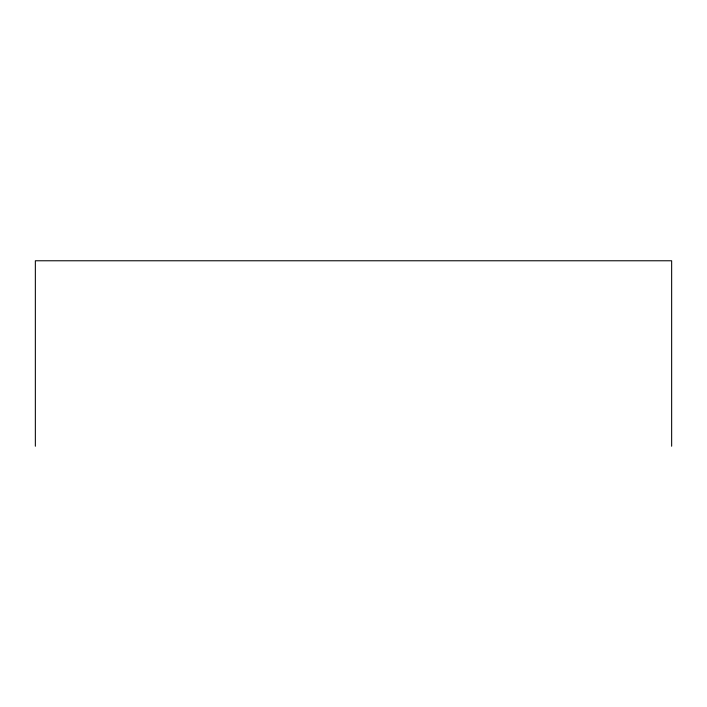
<?xml version="1.0" encoding="UTF-8"?>
<svg xmlns="http://www.w3.org/2000/svg" width="707" height="707" viewBox="0 0 707 707"><rect width="100%" height="100%" fill="white"/><g stroke="black" fill="none" stroke-linecap="round" stroke-linejoin="round"><path stroke-width="1.06" d="M671.65 446.232L671.65 260.768L35.35 260.768L35.35 446.232"/></g></svg>
